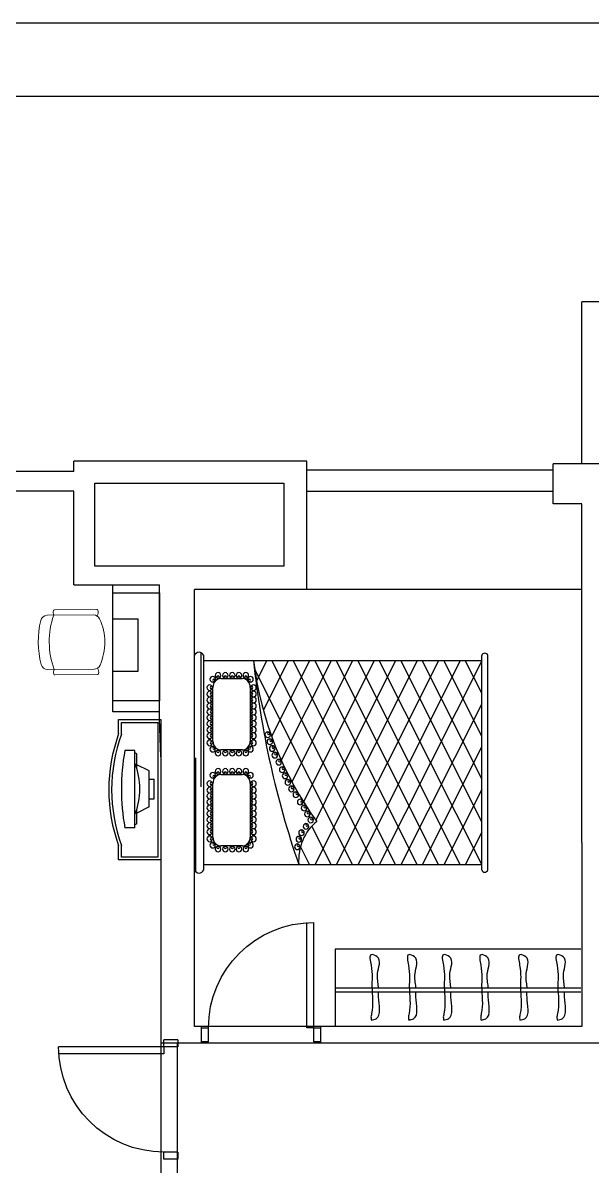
# Model space of a CAD drawing. Header units: millimetres. Extents: x -1666 to 220555, y -7114 to 28673.
# Drawn here: x 31425 to 35480, y 2420 to 10561 of the extents above; entities that cross this region are included whole.
import ezdxf

# ---------------------------------------------------------------- set-up
doc = ezdxf.new("R2010")
doc.units = ezdxf.units.MM
doc.header["$LTSCALE"] = 80
for name, color, linetype in [('DOOR', 1, 'Continuous'), ('L_FURN', 2, 'Continuous'), ('家具', 7, 'Continuous'), ('家具布置', 9, 'Continuous'), ('造型', 7, 'Continuous')]:
    doc.layers.add(name, color=color, linetype=linetype)

# ---------------------------------------------------------------- blocks, each defined once
blk = doc.blocks.new('A$C641530A2')
at = {"color": 4}
for centre, radius in [((333.5, 794.4), 19.9), ((378.8, 828.1), 19.9), ((388, 835), 7.95), ((421.2, 804), 19.9), ((430.4, 810.9), 7.95), ((188.1, 732.8), 19.9), ((197.2, 739.7), 7.95), ((242, 743.4), 19.9), ((251.2, 750.3), 7.95), ((288.3, 762.7), 19.9), ((297.4, 769.5), 7.95), ((342.7, 801.3), 7.95), ((463.6, 780.9), 19.9), ((472.7, 787.8), 7.95), ((506.6, 753.2), 19.9), ((506.9, 764.6), 7.95), ((558.9, 722.2), 19.9), ((568.1, 729.1), 7.95), ((600.3, 690.5), 19.9), ((609.5, 697.3), 7.95), ((647.5, 665.5), 19.9), ((656.7, 672.3), 7.95), ((693.8, 645.3), 19.9), ((702.9, 652.1), 7.95), ((737.1, 625), 19.9), ((746.3, 631.9), 7.95), ((791.1, 600), 19.9), ((800.2, 606.9), 7.95), ((840.6, 572.1), 19.9), ((849.7, 579), 7.95), ((887.8, 553.8), 19.9), ((896.9, 560.7), 7.95), ((936.9, 537.2), 19.9), ((946.1, 544), 7.95), ((986, 521.8), 19.9), ((995.2, 528.6), 7.95), ((199.4, 398.9), 19.9), ((244.2, 420.4), 19.9), ((244.5, 409), 7.95), ((294.8, 420.4), 19.9), ((295.1, 409), 7.95), ((337.6, 420.4), 19.9), ((337.9, 409), 7.95), ((381, 420.4), 19.9), ((381.4, 409), 7.95), ((423.3, 420.4), 19.9), ((423.6, 409), 7.95), ((464.9, 420.4), 19.9), ((465.2, 409), 7.95), ((506.6, 420.4), 19.9), ((506.9, 409), 7.95), ((549.4, 420.4), 19.9), ((549.7, 409), 7.95), ((591.7, 420.4), 19.9), ((592, 409), 7.95), ((637.5, 420.4), 19.9), ((637.8, 409), 7.95), ((697.1, 398.9), 19.9), ((883.1, 398.9), 19.9), ((927.9, 420.4), 19.9), ((928.2, 409), 7.95), ((978.5, 420.4), 19.9), ((978.8, 409), 7.95), ((1021.3, 420.4), 19.9), ((1021.6, 409), 7.95), ((1064.7, 420.4), 19.9), ((1065.1, 409), 7.95), ((1107, 420.4), 19.9), ((1107.3, 409), 7.95), ((1148.6, 420.4), 19.9), ((1149, 409), 7.95), ((1190.3, 420.4), 19.9), ((1190.6, 409), 7.95), ((1233.1, 420.4), 19.9), ((1233.5, 409), 7.95), ((1275.4, 420.4), 19.9), ((1275.7, 409), 7.95), ((1321.2, 420.4), 19.9), ((1321.5, 409), 7.95), ((1380.8, 398.9), 19.9), ((171.8, 366), 19.9), ((171.8, 316.8), 19.9), ((183.2, 365.7), 7.95), ((207.7, 391), 7.95), ((688.8, 391), 7.95), ((724.7, 366), 19.9), ((724.7, 316.8), 19.9), ((713.3, 365.7), 7.95), ((855.5, 366), 19.9), ((855.5, 316.8), 19.9), ((866.9, 365.7), 7.95), ((891.4, 391), 7.95), ((1372.5, 391), 7.95), ((1408.4, 366), 19.9), ((1408.4, 316.8), 19.9), ((1397, 365.7), 7.95), ((171.8, 269.3), 19.9), ((183.2, 316.4), 7.95), ((183.2, 269), 7.95), ((724.7, 269.3), 19.9), ((713.3, 316.4), 7.95), ((713.3, 269), 7.95), ((855.5, 269.3), 19.9), ((866.9, 316.4), 7.95), ((866.9, 269), 7.95), ((1408.4, 269.3), 19.9), ((1397, 316.4), 7.95), ((1397, 269), 7.95), ((171.8, 220.1), 19.9), ((171.8, 168.1), 19.9), ((183.2, 219.7), 7.95), ((183.2, 167.8), 7.95), ((724.7, 220.1), 19.9), ((724.7, 168.1), 19.9), ((713.3, 219.7), 7.95), ((713.3, 167.8), 7.95), ((855.5, 220.1), 19.9), ((855.5, 168.1), 19.9), ((866.9, 219.7), 7.95), ((866.9, 167.8), 7.95), ((1408.4, 220.1), 19.9), ((1408.4, 168.1), 19.9), ((1397, 219.7), 7.95), ((1397, 167.8), 7.95), ((199.4, 130), 19.9), ((207.7, 137.8), 7.95), ((244.2, 108.4), 19.9), ((244.5, 119.9), 7.95), ((294.8, 108.4), 19.9), ((295.1, 119.9), 7.95), ((337.6, 108.4), 19.9), ((337.9, 119.9), 7.95), ((381, 108.4), 19.9), ((381.4, 119.9), 7.95), ((423.3, 108.4), 19.9), ((423.6, 119.9), 7.95), ((464.9, 108.4), 19.9), ((465.2, 119.9), 7.95), ((506.6, 108.4), 19.9), ((506.9, 119.9), 7.95), ((549.4, 108.4), 19.9), ((549.7, 119.9), 7.95), ((591.7, 108.4), 19.9), ((592, 119.9), 7.95), ((637.5, 108.4), 19.9), ((637.8, 119.9), 7.95), ((697.1, 130), 19.9), ((688.8, 137.8), 7.95), ((883.1, 130), 19.9), ((891.4, 137.8), 7.95), ((927.9, 108.4), 19.9), ((928.2, 119.9), 7.95), ((978.5, 108.4), 19.9), ((978.8, 119.9), 7.95), ((1021.3, 108.4), 19.9), ((1021.6, 119.9), 7.95), ((1064.7, 108.4), 19.9), ((1065.1, 119.9), 7.95), ((1107, 108.4), 19.9), ((1107.3, 119.9), 7.95), ((1148.6, 108.4), 19.9), ((1149, 119.9), 7.95), ((1190.3, 108.4), 19.9), ((1190.6, 119.9), 7.95), ((1233.1, 108.4), 19.9), ((1233.5, 119.9), 7.95), ((1275.4, 108.4), 19.9), ((1275.7, 119.9), 7.95), ((1321.2, 108.4), 19.9), ((1321.5, 119.9), 7.95), ((1380.8, 130), 19.9), ((1372.5, 137.8), 7.95)]:
    blk.add_circle(centre, radius, dxfattribs=at)
at = {"layer": '家具', "color": 4}
for p, q in [((24.1, 2090), (1549.3, 2090)), ((24.1, 2045.8), (1549.3, 2045.8)), ((1511.8, 2045.8), (59.4, 1316.2)), ((1206.8, 2045.8), (59.4, 1469.4)), ((901.7, 2045.8), (59.4, 1622.6)), ((596.7, 2045.8), (59.4, 1775.9)), ((291.7, 2045.8), (59.4, 1929.1)), ((61.6, 66.3), (61.6, 2045.8)), ((61.6, 2045.8), (1514, 1316.2)), ((366.6, 2045.8), (1514, 1469.4)), ((671.7, 2045.8), (1514, 1622.6)), ((976.7, 2045.8), (1514, 1775.9)), ((1281.7, 2045.8), (1514, 1929.1)), ((1514, 66.3), (1514, 2045.8)), ((1511.8, 1892.5), (59.4, 1163)), ((61.6, 1892.5), (1514, 1163)), ((1511.8, 1739.3), (59.4, 1009.7)), ((61.6, 1739.3), (1514, 1009.7)), ((1511.8, 1586.1), (59.4, 856.5)), ((61.6, 1586.1), (1514, 856.5)), ((61.6, 1432.9), (1514, 703.3)), ((1511.8, 1432.9), (379, 863.8)), ((61.6, 1279.6), (1514, 550.1)), ((1511.8, 1279.6), (508.7, 775.7)), ((61.6, 1126.4), (1449.4, 429.3)), ((1511.8, 1126.4), (650.1, 693.5)), ((61.6, 973.2), (335.2, 835.7)), ((1511.8, 973.2), (804.5, 617.9)), ((61.6, 820), (189.9, 755.5)), ((1511.8, 820), (973.9, 549.7)), ((1514, 667.8), (1161.1, 490.6)), ((1514, 514.6), (1370.7, 442.6)), ((194, 341.8), (194, 187)), ((638.9, 397.1), (257.6, 397.1)), ((702.4, 187), (702.4, 341.8)), ((877.8, 341.8), (877.8, 187)), ((1322.6, 397.1), (941.3, 397.1)), ((1386.1, 187), (1386.1, 341.8)), ((257.6, 131.7), (638.9, 131.7)), ((941.3, 131.7), (1322.6, 131.7)), ((9, 10.5), (820.9, 10.5)), ((24.1, 66.3), (1549.3, 66.3)), ((24.1, 0), (1549.3, 0)), ((615.8, 47.9), (1568.1, 47.9))]:
    blk.add_line(p, q, dxfattribs=at)
at = {"layer": '家具', "color": 4, "extrusion": (0, 0, -1)}
for centre, major_axis, start_param, end_param in [((34.1, 2067.9), (27.3, 0), 1.945669, 4.337516), ((1539.3, 2067.9), (27.3, 0), -1.195924, 1.195924), ((89.6, 1032.8), (-334.1, 0), 3.728039, 4.796284), ((1845.2, 2382.8), (-2279.9, 0), -1.425017, -0.865886), ((2214.6, 5439.5), (-5811.2, 0), -1.449949, -1.191271), ((257.6, 341.8), (63.5, 0), 3.141593, 4.712389), ((638.9, 341.8), (63.5, 0), -1.570796, 0), ((941.3, 341.8), (63.5, 0), 3.141593, 4.712389), ((1322.6, 341.8), (63.5, 0), -1.570796, 0), ((257.6, 187), (-63.5, 0), 4.712389, 6.283185), ((638.9, 187), (-63.5, 0), 3.141593, 4.712389), ((941.3, 187), (-63.5, 0), 4.712389, 6.283185), ((1322.6, 187), (-63.5, 0), 3.141593, 4.712389), ((42.2, 33.2), (-42.2, 0), -1.128282, 1.128282), ((1531.2, 33.2), (42.2, 0), -1.128282, 1.128282)]:
    blk.add_ellipse(centre, major_axis=major_axis, ratio=0.870069, start_param=start_param, end_param=end_param, dxfattribs=at)
blk = doc.blocks.new('A$C12720CCA')
at = {"color": 6}
for p, q in [((0, 550), (1750, 550)), ((1750, 550), (1750, 0)), ((1750, 275), (0, 275)), ((1750, 245), (0, 245))]:
    blk.add_line(p, q, dxfattribs=at)
for points, knots in [([(116.4, 275), (116.5, 277), (117.7, 309.5), (136.8, 380.7), (84.7, 486.4), (190.7, 526.4), (154.3, 390.2), (171.6, 277.7), (149, 143.5), (172.5, 64.6), (167.1, 49.1), (165.3, 43.7)], [256.949798, 256.949798, 256.949798, 256.949798, 263.372126, 359.428036, 478.655159, 522.640662, 597.66786, 752.004169, 941.88133, 973.527729, 990.309099, 990.309099, 990.309099, 990.309099]), ([(382.8, 275), (382.8, 277), (384, 309.5), (403.1, 380.7), (351, 486.4), (457, 526.4), (420.6, 390.2), (437.9, 277.7), (415.3, 143.5), (438.8, 64.6), (433.5, 49.1), (431.6, 43.7)], [256.949798, 256.949798, 256.949798, 256.949798, 263.372126, 359.428036, 478.655159, 522.640662, 597.66786, 752.004169, 941.88133, 973.527729, 990.309099, 990.309099, 990.309099, 990.309099]), ([(659.6, 275), (659.7, 277), (660.9, 309.5), (680, 380.7), (627.9, 486.4), (733.8, 526.4), (697.5, 390.2), (714.8, 277.7), (692.2, 143.5), (715.6, 64.6), (710.3, 49.1), (708.5, 43.7)], [256.949798, 256.949798, 256.949798, 256.949798, 263.372126, 359.428036, 478.655159, 522.640662, 597.66786, 752.004169, 941.88133, 973.527729, 990.309099, 990.309099, 990.309099, 990.309099]), ([(925.9, 275), (926, 277), (927.2, 309.5), (946.3, 380.7), (894.2, 486.4), (1000.2, 526.4), (963.8, 390.2), (981.1, 277.7), (958.5, 143.5), (981.9, 64.6), (976.6, 49.1), (974.8, 43.7)], [256.949798, 256.949798, 256.949798, 256.949798, 263.372126, 359.428036, 478.655159, 522.640662, 597.66786, 752.004169, 941.88133, 973.527729, 990.309099, 990.309099, 990.309099, 990.309099]), ([(1174.7, 275), (1174.8, 277), (1176, 309.5), (1195.1, 380.7), (1143, 486.4), (1249, 526.4), (1212.6, 390.2), (1229.9, 277.7), (1207.3, 143.5), (1230.7, 64.6), (1225.4, 49.1), (1223.6, 43.7)], [256.949798, 256.949798, 256.949798, 256.949798, 263.372126, 359.428036, 478.655159, 522.640662, 597.66786, 752.004169, 941.88133, 973.527729, 990.309099, 990.309099, 990.309099, 990.309099]), ([(1441.1, 275), (1441.1, 277), (1442.3, 309.5), (1461.4, 380.7), (1409.3, 486.4), (1515.3, 526.4), (1478.9, 390.2), (1496.2, 277.7), (1473.6, 143.5), (1497.1, 64.6), (1491.7, 49.1), (1489.9, 43.7)], [256.949798, 256.949798, 256.949798, 256.949798, 263.372126, 359.428036, 478.655159, 522.640662, 597.66786, 752.004169, 941.88133, 973.527729, 990.309099, 990.309099, 990.309099, 990.309099]), ([(167.5, 44.8), (154.8, 47.1), (87.2, 59.4), (118.4, 168.8), (117.1, 233.9), (116.8, 245)], [0, 0, 0, 0, 35.911014, 192.421107, 225.897258, 225.897258, 225.897258, 225.897258]), ([(433.8, 44.8), (421.2, 47.1), (353.6, 59.4), (384.7, 168.8), (383.4, 233.9), (383.1, 245)], [0, 0, 0, 0, 35.911014, 192.421107, 225.897258, 225.897258, 225.897258, 225.897258]), ([(710.6, 44.8), (698, 47.1), (630.4, 59.4), (661.5, 168.8), (660.2, 233.9), (660, 245)], [0, 0, 0, 0, 35.911014, 192.421107, 225.897258, 225.897258, 225.897258, 225.897258]), ([(976.9, 44.8), (964.3, 47.1), (896.7, 59.4), (927.8, 168.8), (926.6, 233.9), (926.3, 245)], [0, 0, 0, 0, 35.911014, 192.421107, 225.897258, 225.897258, 225.897258, 225.897258]), ([(1225.7, 44.8), (1213.1, 47.1), (1145.5, 59.4), (1176.6, 168.8), (1175.4, 233.9), (1175.1, 245)], [0, 0, 0, 0, 35.911014, 192.421107, 225.897258, 225.897258, 225.897258, 225.897258]), ([(1492.1, 44.8), (1479.4, 47.1), (1411.8, 59.4), (1443, 168.8), (1441.7, 233.9), (1441.4, 245)], [0, 0, 0, 0, 35.911014, 192.421107, 225.897258, 225.897258, 225.897258, 225.897258])]:
    blk.add_open_spline(points, degree=3, knots=knots, dxfattribs=at)
blk = doc.blocks.new('DR750')
at = {"layer": 'DOOR'}
for p, q in [((50, 0), (50, 750)), ((100, 0), (100, 750)), ((0, -100), (0, 0)), ((50, 0), (0, 0)), ((50, -100), (50, 0)), ((50, 0), (100, 0)), ((850, 0), (800, 0)), ((800, -100), (800, 0)), ((850, -100), (850, 0)), ((0, -100), (50, -100)), ((800, -100), (850, -100))]:
    blk.add_line(p, q, dxfattribs=at)
blk.add_arc((50, 0), 750, 0, 90, dxfattribs=at)
blk = doc.blocks.new('A$C539A6B3F')
at = {"layer": '家具布置', "lineweight": 9}
for p, q in [((376.5, 424.7), (45.6, 424.7)), ((400.1, 463.9), (98, 463.9)), ((376.5, 39.1), (45.6, 39.1)), ((400.1, 0), (98, 0))]:
    blk.add_line(p, q, dxfattribs=at)
for centre, radius, start, end in [((45.6, 377.7), 47, 90, 166.063), ((633.1, 231.9), 574, 160.37623, 199.62377), ((138.9, 444.3), 50.4, 163.98548, 202.85324), ((98, 456), 7.83, 90, 163.98548), ((376.5, 377.7), 47, 24.14902, 90), ((400.1, 456), 7.83, 16.01452, 90), ((359.2, 444.3), 50.4, 327.67979, 16.01452), ((633.1, 231.9), 652.3, 166.063, 193.937), ((51.3, 231.9), 403.4, 335.85098, 24.14902), ((45.6, 86.1), 47, 193.937, 270), ((138.9, 19.6), 50.4, 157.14676, 196.01452), ((98, 7.8), 7.83, 196.01452, 270), ((376.5, 86.1), 47, 270, 335.85098), ((400.1, 7.8), 7.83, 270, 343.98548), ((359.2, 19.6), 50.4, 343.98548, 32.32021)]:
    blk.add_arc(centre, radius, start, end, dxfattribs=at)
blk = doc.blocks.new('T_CONP02')
for p, q in [((0, 500), (300, 500)), ((0, -500), (0, 500)), ((300, 500), (300, 400)), ((20, -480), (20, 480)), ((20, 480), (280, 480)), ((280, 480), (280, 396.5)), ((280, -396.5), (280, -480)), ((300, -400), (300, -500)), ((280, -480), (20, -480)), ((300, -500), (0, -500))]:
    blk.add_line(p, q)
for radius, start, end in [(1160.7, 340.02652, 19.97348), (1180.7, 340.19812, 19.80188)]:
    blk.add_arc((-810.9, 0), radius, start, end)
blk = doc.blocks.new('A$C236D2E00')
at = {"color": 4}
for p, q in [((267, 364), (187, 200)), ((742, 364), (267, 364)), ((633, 430), (377, 430)), ((377, 363), (377, 430)), ((633, 364), (633, 430)), ((742, 364), (823, 200)), ((1014, 176), (0, 176)), ((0, 176), (0, 42)), ((44, 200), (32, 176)), ((236, 200), (44, 200)), ((965, 200), (774, 200)), ((965, 200), (978, 176)), ((1014, 176), (1014, 42))]:
    blk.add_line(p, q, dxfattribs=at)
for centre, major_axis, start_param, end_param in [((505, -309), (-708, 0), 4.216526, 5.208252), ((507, 1778), (-2288, 0), 1.347292, 1.7943)]:
    blk.add_ellipse(centre, major_axis=major_axis, ratio=0.777778, start_param=start_param, end_param=end_param, dxfattribs=at)

msp = doc.modelspace()

# ---------------------------------------------------------------- linework, layer by layer
at = {"color": 2, "true_color": 0xf1eb1f}
for p, q in [((35407.421, 7420), (35407.421, 8575)), ((39342.421, 8575), (35407.421, 8575)), ((33447.421, 7440), (31787.421, 7440)), ((31787.421, 7367.5), (31787.421, 7440)), ((33447.421, 7375), (33447.421, 7440)), ((35202.421, 7135), (35202.421, 7420)), ((35657.421, 7420), (35202.421, 7420)), ((31787.421, 7367.5), (29447.421, 7367.5)), ((35202.421, 7375), (33447.421, 7375)), ((31938.975, 7282.668), (33284.995, 7282.668)), ((31938.975, 6692.938), (31938.975, 7282.668)), ((33284.995, 7282.668), (33284.995, 6692.938)), ((31787.421, 7227.5), (29447.421, 7227.5)), ((31787.421, 6560), (31787.421, 7227.5)), ((35202.421, 7225), (33447.421, 7225)), ((33447.421, 6525), (33447.421, 7225)), ((35407.421, 7135), (35202.421, 7135)), ((35407.421, 4725), (35407.421, 7135)), ((33284.995, 6692.938), (31938.975, 6692.938)), ((31787.421, 6560), (32397.421, 6560)), ((32397.421, 5605), (32397.421, 6560)), ((32647.421, 3415), (32647.421, 6525)), ((35407.421, 6525), (33447.421, 6525)), ((32407.421, 5335), (32397.421, 5605)), ((32407.421, 5335), (32407.421, 3295)), ((35407.421, 4725), (35407.421, 3415)), ((32697.421, 3415), (32647.421, 3415)), ((35407.421, 3415), (32697.421, 3415)), ((32697.421, 3295), (32697.421, 3415)), ((33547.421, 3295), (33547.421, 3415)), ((32407.421, 3295), (32407.421, 2295)), ((32527.421, 2235), (32527.421, 3295)), ((32697.421, 3295), (32647.421, 3295)), ((35637.421, 3295), (32697.421, 3295))]:
    msp.add_line(p, q, dxfattribs=at)
at = {"color": 41, "true_color": 0xf4ee51}
for p, q in [((33447.421, 7225), (33447.421, 7440)), ((33447.421, 6525), (32647.421, 6525)), ((32697.421, 3295), (32407.421, 3295))]:
    msp.add_line(p, q, dxfattribs=at)
for p, q in [((32065.313, 6560), (32397.421, 6560)), ((32065.313, 5654.328), (32065.313, 6560)), ((32397.421, 6364.129), (32397.421, 6560)), ((32065.313, 5654.328), (32065.313, 6364.129)), ((32246.737, 5944.468), (32246.737, 6318.187)), ((32397.421, 5654.328), (32065.313, 5654.328)), ((32397.421, 5654.328), (32065.313, 5654.328))]:
    msp.add_line(p, q)
at = {"linetype": 'ByBlock'}
for p, q in [((32065.313, 6318.187), (32246.737, 6318.187)), ((32065.313, 5944.468), (32246.737, 5944.468))]:
    msp.add_line(p, q, dxfattribs=at)
at = {"color": 41, "true_color": 0xf4ee51}
for points in [[(23420.286, 10561.061), (45324.162, 10561.061), (45324.162, -4928.109), (23420.286, -4928.109)], [(23942.87, 10038.476), (44801.577, 10038.476), (44801.577, -4405.524), (23942.87, -4405.524)]]:
    msp.add_lwpolyline(points, close=True, dxfattribs=at)
at = {"color": 251}
msp.add_lwpolyline([(32065.313, 6502.418), (32397.421, 6502.418), (32397.421, 5734.328), (32065.313, 5734.328)], close=True, dxfattribs=at)

# ---------------------------------------------------------------- block references
at = {"color": 4, "xscale": -1, "rotation": 270}
msp.add_blockref('A$C641530A2', (32647.421, 4506.006), dxfattribs=at)
at = {"xscale": 0.5419078628781547, "yscale": 0.5419078628781547, "zscale": 0.5419078628781547, "rotation": 270}
msp.add_blockref('A$C236D2E00', (32128.109, 5379.554), dxfattribs=at)
at = {"xscale": -1}
msp.add_blockref('A$C12720CCA', (35399.135, 3415), dxfattribs=at)
at = {"layer": 'DOOR', "xscale": -1}
msp.add_blockref('DR750', (33547.421, 3405), dxfattribs=at)
at = {"layer": 'DOOR', "xscale": -1, "rotation": 90}
msp.add_blockref('DR750', (32429.921, 3320), dxfattribs=at)
at = {"layer": 'L_FURN', "rotation": 180}
msp.add_blockref('T_CONP02', (32407.421, 5100, 2850), dxfattribs=at)
msp.add_blockref('T_CONP02', (32407.421, 5100, 2850), dxfattribs=at)
at = {"layer": '造型', "rotation": 0.4480624234417023}
msp.add_blockref('A$C539A6B3F', (31555.953, 5917.139), dxfattribs=at)

doc.saveas('drawing.dxf')
